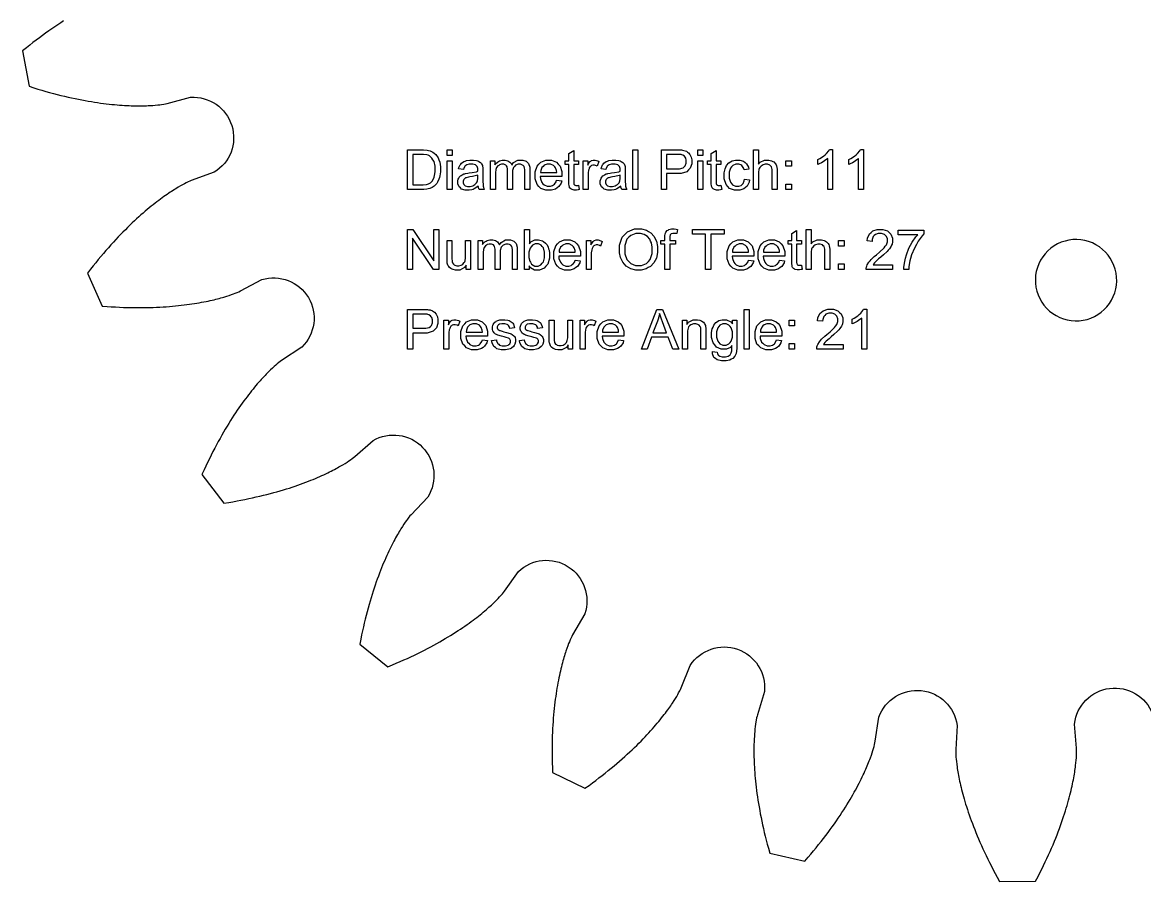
# Model space of a CAD drawing. Extents: x 1.5 to 68.5, y 1.6 to 68.4.
# Drawn here: x 2.01 to 39.66, y 1.58 to 30.42 of the extents above; entities that cross this region are included whole.
import ezdxf

# ---------------------------------------------------------------- set-up
doc = ezdxf.new("R2010")
doc.units = 0
doc.layers.add('1', color=18, linetype='CONTINUOUS')
doc.layers.add('NOTES', color=1, linetype='CONTINUOUS')

msp = doc.modelspace()

# ---------------------------------------------------------------- linework, layer by layer
at = {"layer": '1'}
msp.add_lwpolyline([(3.388, 30.472), (3.291, 30.409), (3.192, 30.343), (3.092, 30.276), (2.99, 30.207), (2.887, 30.135), (2.784, 30.061), (2.679, 29.985), (2.572, 29.907), (2.465, 29.826), (2.357, 29.743), (2.248, 29.658), (2.137, 29.571), (2.005, 29.464), (2.229, 28.276), (2.391, 28.225), (2.525, 28.183), (2.658, 28.144), (2.789, 28.106), (2.918, 28.07), (3.046, 28.035), (3.171, 28.003), (3.295, 27.972), (3.416, 27.942), (3.536, 27.914), (3.654, 27.888), (3.77, 27.863), (3.884, 27.84), (3.996, 27.818), (4.106, 27.797), (4.214, 27.778), (4.32, 27.76), (4.424, 27.743), (4.526, 27.728), (4.626, 27.714), (4.723, 27.701), (4.819, 27.689), (4.913, 27.678), (5.004, 27.668), (5.093, 27.66), (5.181, 27.652), (5.266, 27.645), (5.349, 27.639), (5.429, 27.634), (5.508, 27.63), (5.584, 27.626), (5.658, 27.624), (5.73, 27.621), (5.8, 27.62), (5.868, 27.619), (5.933, 27.619), (5.996, 27.62), (6.057, 27.621), (6.116, 27.622), (6.172, 27.624), (6.227, 27.626), (6.279, 27.629), (6.376, 27.635), (6.464, 27.642), (6.544, 27.65), (6.614, 27.658), (6.676, 27.667), (6.751, 27.678), (6.807, 27.689), (6.86, 27.7), (7.649, 27.907, -0.785399), (8.435, 25.388), (7.668, 25.109), (7.618, 25.088), (7.567, 25.065), (7.498, 25.032), (7.442, 25.004), (7.38, 24.97), (7.31, 24.932), (7.233, 24.887), (7.15, 24.837), (7.105, 24.81), (7.06, 24.781), (7.012, 24.75), (6.963, 24.718), (6.912, 24.684), (6.86, 24.649), (6.806, 24.611), (6.751, 24.572), (6.694, 24.532), (6.636, 24.489), (6.577, 24.445), (6.516, 24.398), (6.454, 24.35), (6.39, 24.3), (6.325, 24.248), (6.259, 24.194), (6.192, 24.138), (6.124, 24.08), (6.054, 24.02), (5.983, 23.958), (5.911, 23.894), (5.838, 23.827), (5.764, 23.759), (5.689, 23.688), (5.613, 23.616), (5.536, 23.541), (5.458, 23.463), (5.379, 23.384), (5.3, 23.302), (5.219, 23.218), (5.138, 23.132), (5.056, 23.043), (4.973, 22.952), (4.89, 22.858), (4.806, 22.763), (4.721, 22.664), (4.636, 22.564), (4.55, 22.461), (4.464, 22.355), (4.377, 22.247), (4.29, 22.137), (4.186, 22.002), (4.677, 20.898), (4.847, 20.885), (4.988, 20.876), (5.126, 20.868), (5.262, 20.861), (5.396, 20.856), (5.528, 20.852), (5.658, 20.849), (5.785, 20.847), (5.91, 20.847), (6.033, 20.847), (6.154, 20.849), (6.272, 20.852), (6.389, 20.855), (6.503, 20.86), (6.615, 20.865), (6.724, 20.871), (6.831, 20.878), (6.936, 20.886), (7.039, 20.894), (7.14, 20.904), (7.238, 20.913), (7.333, 20.924), (7.427, 20.935), (7.518, 20.947), (7.607, 20.959), (7.694, 20.971), (7.778, 20.984), (7.86, 20.997), (7.94, 21.011), (8.017, 21.025), (8.092, 21.039), (8.165, 21.054), (8.236, 21.068), (8.304, 21.083), (8.37, 21.098), (8.434, 21.113), (8.495, 21.128), (8.554, 21.143), (8.611, 21.158), (8.665, 21.173), (8.718, 21.188), (8.768, 21.202), (8.861, 21.231), (8.945, 21.258), (9.021, 21.284), (9.087, 21.308), (9.145, 21.33), (9.216, 21.359), (9.268, 21.382), (9.317, 21.406), (10.037, 21.788, -0.785398), (11.383, 19.519), (10.701, 19.071), (10.657, 19.039), (10.612, 19.005), (10.553, 18.956), (10.505, 18.916), (10.452, 18.869), (10.393, 18.816), (10.329, 18.755), (10.259, 18.687), (10.222, 18.65), (10.184, 18.611), (10.145, 18.57), (10.105, 18.528), (10.063, 18.483), (10.021, 18.436), (9.977, 18.388), (9.932, 18.337), (9.886, 18.284), (9.84, 18.229), (9.792, 18.172), (9.744, 18.113), (9.694, 18.052), (9.644, 17.989), (9.593, 17.923), (9.541, 17.855), (9.488, 17.785), (9.435, 17.713), (9.381, 17.639), (9.327, 17.562), (9.271, 17.483), (9.216, 17.401), (9.159, 17.318), (9.103, 17.232), (9.045, 17.143), (8.988, 17.053), (8.93, 16.96), (8.871, 16.864), (8.813, 16.766), (8.754, 16.666), (8.695, 16.563), (8.635, 16.458), (8.576, 16.35), (8.516, 16.24), (8.457, 16.127), (8.397, 16.012), (8.337, 15.895), (8.278, 15.775), (8.218, 15.652), (8.159, 15.527), (8.099, 15.399), (8.029, 15.244), (8.762, 14.283), (8.93, 14.31), (9.069, 14.333), (9.205, 14.358), (9.339, 14.383), (9.471, 14.408), (9.6, 14.435), (9.727, 14.462), (9.851, 14.49), (9.973, 14.518), (10.093, 14.547), (10.21, 14.576), (10.325, 14.606), (10.437, 14.636), (10.547, 14.667), (10.654, 14.698), (10.76, 14.729), (10.862, 14.761), (10.963, 14.792), (11.061, 14.824), (11.156, 14.857), (11.249, 14.889), (11.34, 14.921), (11.429, 14.953), (11.515, 14.986), (11.599, 15.018), (11.68, 15.05), (11.759, 15.082), (11.836, 15.114), (11.91, 15.146), (11.982, 15.177), (12.052, 15.208), (12.12, 15.239), (12.185, 15.27), (12.248, 15.3), (12.309, 15.33), (12.367, 15.359), (12.423, 15.388), (12.477, 15.416), (12.529, 15.444), (12.579, 15.471), (12.626, 15.497), (12.672, 15.523), (12.756, 15.572), (12.832, 15.618), (12.899, 15.661), (12.958, 15.7), (13.009, 15.735), (13.072, 15.779), (13.117, 15.813), (13.159, 15.847), (13.772, 16.386, -0.785398), (15.604, 14.488), (15.044, 13.894), (15.009, 13.853), (14.973, 13.81), (14.926, 13.749), (14.89, 13.699), (14.849, 13.641), (14.804, 13.575), (14.755, 13.501), (14.703, 13.419), (14.676, 13.374), (14.648, 13.328), (14.619, 13.279), (14.589, 13.228), (14.559, 13.175), (14.529, 13.12), (14.497, 13.063), (14.466, 13.003), (14.433, 12.941), (14.4, 12.877), (14.367, 12.811), (14.334, 12.742), (14.3, 12.671), (14.265, 12.598), (14.231, 12.522), (14.196, 12.444), (14.161, 12.364), (14.126, 12.282), (14.09, 12.197), (14.055, 12.109), (14.019, 12.02), (13.984, 11.928), (13.949, 11.833), (13.913, 11.736), (13.878, 11.637), (13.843, 11.536), (13.808, 11.432), (13.773, 11.325), (13.739, 11.217), (13.704, 11.105), (13.671, 10.992), (13.637, 10.876), (13.604, 10.757), (13.571, 10.636), (13.539, 10.513), (13.508, 10.387), (13.477, 10.259), (13.447, 10.128), (13.417, 9.995), (13.388, 9.86), (13.36, 9.722), (13.327, 9.555), (14.262, 8.789), (14.419, 8.854), (14.549, 8.908), (14.676, 8.963), (14.8, 9.019), (14.923, 9.074), (15.042, 9.13), (15.159, 9.185), (15.274, 9.241), (15.386, 9.297), (15.496, 9.352), (15.603, 9.408), (15.708, 9.463), (15.81, 9.519), (15.91, 9.574), (16.007, 9.629), (16.103, 9.683), (16.195, 9.738), (16.286, 9.792), (16.374, 9.846), (16.459, 9.899), (16.542, 9.952), (16.623, 10.004), (16.702, 10.056), (16.778, 10.107), (16.852, 10.158), (16.924, 10.208), (16.994, 10.258), (17.061, 10.306), (17.126, 10.354), (17.189, 10.402), (17.25, 10.448), (17.308, 10.494), (17.365, 10.538), (17.419, 10.582), (17.471, 10.625), (17.522, 10.667), (17.57, 10.708), (17.616, 10.748), (17.66, 10.787), (17.702, 10.824), (17.742, 10.861), (17.78, 10.896), (17.851, 10.964), (17.914, 11.026), (17.97, 11.083), (18.018, 11.135), (18.06, 11.181), (18.11, 11.238), (18.146, 11.282), (18.18, 11.325), (18.652, 11.99, -0.785398), (20.872, 10.566), (20.464, 9.859), (20.439, 9.811), (20.415, 9.76), (20.383, 9.691), (20.359, 9.634), (20.332, 9.568), (20.304, 9.493), (20.274, 9.41), (20.242, 9.318), (20.226, 9.268), (20.209, 9.217), (20.192, 9.163), (20.175, 9.106), (20.158, 9.048), (20.141, 8.987), (20.124, 8.924), (20.107, 8.859), (20.09, 8.791), (20.072, 8.721), (20.055, 8.649), (20.039, 8.574), (20.022, 8.497), (20.005, 8.418), (19.989, 8.337), (19.973, 8.253), (19.958, 8.167), (19.942, 8.078), (19.928, 7.987), (19.913, 7.894), (19.9, 7.799), (19.886, 7.701), (19.873, 7.601), (19.861, 7.499), (19.85, 7.394), (19.839, 7.287), (19.829, 7.178), (19.82, 7.066), (19.811, 6.953), (19.804, 6.836), (19.797, 6.718), (19.791, 6.597), (19.786, 6.474), (19.783, 6.349), (19.78, 6.222), (19.778, 6.092), (19.778, 5.96), (19.778, 5.826), (19.78, 5.69), (19.783, 5.552), (19.787, 5.411), (19.794, 5.241), (20.88, 4.711), (21.018, 4.81), (21.132, 4.893), (21.243, 4.976), (21.351, 5.059), (21.458, 5.141), (21.561, 5.222), (21.662, 5.304), (21.761, 5.384), (21.857, 5.464), (21.951, 5.544), (22.043, 5.623), (22.132, 5.701), (22.219, 5.778), (22.303, 5.855), (22.385, 5.931), (22.465, 6.006), (22.543, 6.08), (22.618, 6.154), (22.692, 6.226), (22.763, 6.298), (22.831, 6.368), (22.898, 6.438), (22.963, 6.507), (23.025, 6.574), (23.085, 6.641), (23.144, 6.706), (23.2, 6.77), (23.254, 6.833), (23.307, 6.895), (23.357, 6.955), (23.405, 7.014), (23.452, 7.072), (23.496, 7.129), (23.539, 7.184), (23.58, 7.238), (23.619, 7.29), (23.657, 7.341), (23.692, 7.391), (23.726, 7.439), (23.758, 7.485), (23.789, 7.53), (23.818, 7.573), (23.871, 7.655), (23.918, 7.73), (23.959, 7.798), (23.995, 7.86), (24.025, 7.914), (24.06, 7.982), (24.085, 8.032), (24.108, 8.082), (24.414, 8.838, -0.785398), (26.903, 7.965), (26.669, 7.183), (26.655, 7.13), (26.643, 7.075), (26.629, 7), (26.618, 6.939), (26.608, 6.869), (26.597, 6.79), (26.587, 6.702), (26.577, 6.605), (26.573, 6.553), (26.569, 6.499), (26.565, 6.442), (26.561, 6.384), (26.558, 6.323), (26.556, 6.26), (26.553, 6.194), (26.552, 6.127), (26.551, 6.057), (26.55, 5.985), (26.55, 5.911), (26.551, 5.834), (26.552, 5.756), (26.555, 5.675), (26.558, 5.592), (26.561, 5.506), (26.566, 5.419), (26.572, 5.329), (26.578, 5.238), (26.586, 5.144), (26.594, 5.048), (26.604, 4.95), (26.615, 4.849), (26.627, 4.747), (26.64, 4.642), (26.654, 4.536), (26.669, 4.427), (26.686, 4.317), (26.704, 4.204), (26.723, 4.089), (26.744, 3.972), (26.766, 3.854), (26.79, 3.733), (26.815, 3.61), (26.842, 3.486), (26.87, 3.359), (26.9, 3.231), (26.931, 3.1), (26.964, 2.968), (26.999, 2.834), (27.036, 2.698), (27.082, 2.534), (28.261, 2.269), (28.372, 2.398), (28.464, 2.505), (28.553, 2.611), (28.639, 2.716), (28.723, 2.821), (28.805, 2.924), (28.885, 3.026), (28.963, 3.127), (29.038, 3.228), (29.111, 3.327), (29.182, 3.424), (29.25, 3.521), (29.317, 3.616), (29.382, 3.71), (29.444, 3.803), (29.504, 3.895), (29.563, 3.985), (29.619, 4.074), (29.674, 4.161), (29.726, 4.247), (29.777, 4.332), (29.826, 4.415), (29.873, 4.497), (29.918, 4.577), (29.962, 4.655), (30.003, 4.732), (30.043, 4.808), (30.082, 4.882), (30.118, 4.954), (30.153, 5.024), (30.187, 5.093), (30.218, 5.16), (30.249, 5.225), (30.278, 5.289), (30.305, 5.351), (30.331, 5.411), (30.356, 5.469), (30.379, 5.525), (30.401, 5.58), (30.422, 5.632), (30.441, 5.683), (30.459, 5.732), (30.492, 5.824), (30.52, 5.908), (30.545, 5.984), (30.565, 6.052), (30.582, 6.111), (30.601, 6.185), (30.614, 6.24), (30.624, 6.294), (30.747, 7.1, -0.785399), (33.371, 6.824), (33.323, 6.01), (33.322, 5.955), (33.323, 5.899), (33.327, 5.822), (33.331, 5.761), (33.336, 5.69), (33.344, 5.61), (33.355, 5.522), (33.368, 5.426), (33.375, 5.374), (33.384, 5.321), (33.393, 5.265), (33.403, 5.207), (33.414, 5.147), (33.426, 5.085), (33.439, 5.021), (33.453, 4.955), (33.468, 4.887), (33.484, 4.816), (33.501, 4.744), (33.52, 4.67), (33.539, 4.594), (33.56, 4.516), (33.582, 4.436), (33.606, 4.353), (33.63, 4.269), (33.656, 4.184), (33.684, 4.096), (33.713, 4.006), (33.743, 3.915), (33.775, 3.821), (33.809, 3.726), (33.844, 3.629), (33.881, 3.531), (33.919, 3.43), (33.959, 3.328), (34.001, 3.224), (34.044, 3.119), (34.09, 3.012), (34.137, 2.903), (34.186, 2.793), (34.237, 2.681), (34.289, 2.567), (34.344, 2.452), (34.401, 2.335), (34.459, 2.217), (34.52, 2.098), (34.583, 1.977), (34.648, 1.854), (34.715, 1.73), (34.797, 1.582), (36.005, 1.595), (36.085, 1.746), (36.149, 1.872), (36.211, 1.995), (36.271, 2.118), (36.329, 2.239), (36.384, 2.358), (36.438, 2.476), (36.49, 2.592), (36.541, 2.707), (36.589, 2.82), (36.635, 2.932), (36.68, 3.042), (36.723, 3.15), (36.764, 3.256), (36.803, 3.361), (36.841, 3.464), (36.877, 3.565), (36.911, 3.665), (36.944, 3.763), (36.975, 3.858), (37.005, 3.952), (37.034, 4.045), (37.061, 4.135), (37.086, 4.223), (37.11, 4.31), (37.133, 4.394), (37.154, 4.477), (37.175, 4.557), (37.194, 4.636), (37.212, 4.713), (37.228, 4.787), (37.244, 4.86), (37.258, 4.93), (37.272, 4.999), (37.284, 5.065), (37.296, 5.13), (37.306, 5.192), (37.316, 5.252), (37.325, 5.31), (37.333, 5.366), (37.34, 5.42), (37.346, 5.472), (37.357, 5.569), (37.365, 5.657), (37.371, 5.736), (37.375, 5.807), (37.378, 5.869), (37.379, 5.946), (37.379, 6.002), (37.377, 6.056), (37.311, 6.87, -0.785398), (39.927, 7.206)], format="xyb", dxfattribs=at)
at = {"layer": 'NOTES'}
for points in [[(14.927, 24.806), (14.927, 26.146), (15.388, 26.146), (15.466, 26.146), (15.585, 26.136), (15.626, 26.126), (15.684, 26.113), (15.782, 26.065), (15.823, 26.03), (15.876, 25.986), (15.955, 25.871), (15.981, 25.802), (16.007, 25.732), (16.034, 25.573), (16.034, 25.483), (16.034, 25.407), (16.016, 25.272), (15.998, 25.213), (15.98, 25.154), (15.935, 25.056), (15.907, 25.018), (15.879, 24.979), (15.818, 24.918), (15.785, 24.896), (15.752, 24.874), (15.672, 24.841), (15.625, 24.829), (15.578, 24.818), (15.471, 24.806), (15.41, 24.806)], [(15.104, 24.964), (15.39, 24.964), (15.456, 24.964), (15.56, 24.977), (15.598, 24.989), (15.636, 25.001), (15.696, 25.036), (15.718, 25.058), (15.75, 25.09), (15.799, 25.175), (15.816, 25.228), (15.834, 25.281), (15.851, 25.41), (15.851, 25.486), (15.851, 25.591), (15.817, 25.753), (15.782, 25.809), (15.748, 25.865), (15.664, 25.941), (15.615, 25.96), (15.579, 25.974), (15.464, 25.988), (15.385, 25.988), (15.104, 25.988)], [(16.257, 25.957), (16.257, 26.146), (16.422, 26.146), (16.422, 25.957)], [(20.666, 24.953), (20.69, 24.808), (20.656, 24.8), (20.593, 24.793), (20.566, 24.793), (20.521, 24.793), (20.452, 24.807), (20.427, 24.821), (20.403, 24.835), (20.368, 24.873), (20.358, 24.896), (20.348, 24.919), (20.338, 25.016), (20.338, 25.091), (20.338, 25.65), (20.216, 25.65), (20.216, 25.777), (20.338, 25.777), (20.338, 26.017), (20.503, 26.116), (20.503, 25.777), (20.666, 25.777), (20.666, 25.65), (20.503, 25.65), (20.503, 25.082), (20.503, 25.046), (20.507, 25.001), (20.511, 24.991), (20.516, 24.981), (20.53, 24.965), (20.539, 24.959), (20.549, 24.953), (20.577, 24.947), (20.595, 24.947), (20.608, 24.947), (20.644, 24.95)], [(22.485, 24.806), (22.485, 26.146), (22.65, 26.146), (22.65, 24.806)], [(23.445, 24.806), (23.445, 26.146), (23.949, 26.146), (24.016, 26.146), (24.118, 26.139), (24.153, 26.133), (24.202, 26.125), (24.285, 26.093), (24.318, 26.07), (24.351, 26.047), (24.405, 25.983), (24.425, 25.941), (24.445, 25.9), (24.466, 25.808), (24.466, 25.759), (24.466, 25.673), (24.411, 25.529), (24.357, 25.47), (24.303, 25.41), (24.107, 25.351), (23.965, 25.351), (23.622, 25.351), (23.622, 24.806)], [(23.622, 25.509), (23.968, 25.509), (24.054, 25.509), (24.175, 25.541), (24.211, 25.573), (24.247, 25.605), (24.283, 25.695), (24.283, 25.753), (24.283, 25.795), (24.262, 25.867), (24.241, 25.897), (24.22, 25.927), (24.164, 25.966), (24.129, 25.976), (24.107, 25.982), (24.024, 25.988), (23.964, 25.988), (23.622, 25.988)], [(24.672, 25.957), (24.672, 26.146), (24.837, 26.146), (24.837, 25.957)], [(25.445, 24.953), (25.469, 24.808), (25.434, 24.8), (25.372, 24.793), (25.345, 24.793), (25.3, 24.793), (25.231, 24.807), (25.206, 24.821), (25.181, 24.835), (25.147, 24.873), (25.137, 24.896), (25.127, 24.919), (25.117, 25.016), (25.117, 25.091), (25.117, 25.65), (24.995, 25.65), (24.995, 25.777), (25.117, 25.777), (25.117, 26.017), (25.281, 26.116), (25.281, 25.777), (25.445, 25.777), (25.445, 25.65), (25.281, 25.65), (25.281, 25.082), (25.281, 25.046), (25.286, 25.001), (25.29, 24.991), (25.294, 24.981), (25.308, 24.965), (25.318, 24.959), (25.328, 24.953), (25.355, 24.947), (25.373, 24.947), (25.387, 24.947), (25.423, 24.95)], [(26.54, 24.806), (26.54, 26.146), (26.705, 26.146), (26.705, 25.665), (26.762, 25.732), (26.907, 25.799), (26.995, 25.799), (27.048, 25.799), (27.142, 25.777), (27.181, 25.756), (27.221, 25.735), (27.278, 25.676), (27.295, 25.639), (27.312, 25.601), (27.329, 25.493), (27.329, 25.421), (27.329, 24.806), (27.164, 24.806), (27.164, 25.421), (27.164, 25.483), (27.138, 25.572), (27.111, 25.601), (27.084, 25.629), (27.009, 25.657), (26.961, 25.657), (26.924, 25.657), (26.856, 25.638), (26.824, 25.619), (26.792, 25.6), (26.746, 25.548), (26.732, 25.516), (26.719, 25.484), (26.705, 25.394), (26.705, 25.337), (26.705, 24.806)], [(29.192, 24.806), (29.027, 24.806), (29.027, 25.854), (28.998, 25.826), (28.92, 25.769), (28.872, 25.741), (28.824, 25.712), (28.737, 25.67), (28.699, 25.656), (28.699, 25.815), (28.768, 25.847), (28.888, 25.926), (28.94, 25.972), (28.991, 26.018), (29.064, 26.108), (29.086, 26.151), (29.192, 26.151)], [(30.231, 24.806), (30.066, 24.806), (30.066, 25.854), (30.037, 25.826), (29.959, 25.769), (29.911, 25.741), (29.863, 25.712), (29.777, 25.67), (29.738, 25.656), (29.738, 25.815), (29.807, 25.847), (29.928, 25.926), (29.979, 25.972), (30.031, 26.018), (30.104, 26.108), (30.125, 26.151), (30.231, 26.151)], [(16.257, 24.806), (16.257, 25.777), (16.422, 25.777), (16.422, 24.806)], [(17.303, 24.925), (17.257, 24.887), (17.169, 24.833), (17.127, 24.817), (17.085, 24.801), (16.994, 24.785), (16.946, 24.785), (16.866, 24.785), (16.743, 24.824), (16.701, 24.863), (16.658, 24.902), (16.615, 25.002), (16.615, 25.063), (16.615, 25.098), (16.631, 25.163), (16.647, 25.193), (16.663, 25.222), (16.706, 25.269), (16.732, 25.287), (16.758, 25.305), (16.817, 25.332), (16.85, 25.341), (16.874, 25.347), (16.947, 25.36), (16.996, 25.366), (17.095, 25.378), (17.242, 25.406), (17.289, 25.422), (17.289, 25.439), (17.29, 25.461), (17.29, 25.465), (17.29, 25.515), (17.267, 25.586), (17.243, 25.606), (17.212, 25.634), (17.118, 25.662), (17.056, 25.662), (16.998, 25.662), (16.913, 25.642), (16.885, 25.622), (16.858, 25.601), (16.817, 25.53), (16.804, 25.479), (16.643, 25.5), (16.654, 25.552), (16.69, 25.635), (16.715, 25.667), (16.74, 25.698), (16.813, 25.747), (16.86, 25.764), (16.908, 25.782), (17.018, 25.799), (17.08, 25.799), (17.143, 25.799), (17.243, 25.784), (17.282, 25.769), (17.321, 25.755), (17.378, 25.718), (17.396, 25.696), (17.415, 25.674), (17.44, 25.618), (17.448, 25.584), (17.452, 25.563), (17.456, 25.487), (17.456, 25.432), (17.456, 25.213), (17.456, 25.098), (17.461, 24.953), (17.466, 24.923), (17.472, 24.893), (17.493, 24.834), (17.508, 24.806), (17.337, 24.806), (17.324, 24.832), (17.307, 24.891)], [(17.71, 24.806), (17.71, 25.777), (17.858, 25.777), (17.858, 25.641), (17.88, 25.677), (17.941, 25.734), (17.979, 25.755), (18.017, 25.777), (18.103, 25.799), (18.152, 25.799), (18.205, 25.799), (18.294, 25.776), (18.328, 25.754), (18.363, 25.732), (18.411, 25.669), (18.425, 25.629), (18.483, 25.714), (18.633, 25.799), (18.725, 25.799), (18.798, 25.799), (18.909, 25.759), (18.948, 25.719), (18.987, 25.679), (19.026, 25.556), (19.026, 25.472), (19.026, 24.806), (18.861, 24.806), (18.861, 25.418), (18.861, 25.467), (18.853, 25.539), (18.845, 25.56), (18.837, 25.582), (18.808, 25.617), (18.787, 25.63), (18.766, 25.643), (18.717, 25.657), (18.688, 25.657), (18.637, 25.657), (18.552, 25.623), (18.518, 25.589), (18.485, 25.555), (18.451, 25.446), (18.451, 25.371), (18.451, 24.806), (18.286, 24.806), (18.286, 25.437), (18.286, 25.492), (18.266, 25.574), (18.246, 25.602), (18.226, 25.629), (18.16, 25.657), (18.115, 25.657), (18.08, 25.657), (18.016, 25.638), (17.987, 25.62), (17.957, 25.602), (17.915, 25.548), (17.902, 25.513), (17.888, 25.478), (17.875, 25.376), (17.875, 25.31), (17.875, 24.806)], [(19.93, 25.12), (20.101, 25.098), (20.081, 25.024), (20.006, 24.908), (19.952, 24.867), (19.898, 24.826), (19.759, 24.785), (19.675, 24.785), (19.568, 24.785), (19.4, 24.85), (19.338, 24.916), (19.275, 24.981), (19.213, 25.165), (19.213, 25.284), (19.213, 25.406), (19.276, 25.596), (19.339, 25.664), (19.402, 25.731), (19.565, 25.799), (19.666, 25.799), (19.763, 25.799), (19.922, 25.732), (19.983, 25.666), (20.045, 25.6), (20.106, 25.414), (20.106, 25.293), (20.106, 25.286), (20.106, 25.264), (20.105, 25.25), (19.382, 25.25), (19.386, 25.17), (19.431, 25.047), (19.472, 25.005), (19.513, 24.963), (19.614, 24.92), (19.675, 24.92), (19.72, 24.92), (19.797, 24.944), (19.829, 24.968), (19.861, 24.992), (19.912, 25.068)], [(19.391, 25.385), (19.932, 25.385), (19.927, 25.446), (19.896, 25.538), (19.87, 25.568), (19.831, 25.616), (19.729, 25.663), (19.667, 25.663), (19.61, 25.663), (19.515, 25.626), (19.476, 25.588), (19.438, 25.55), (19.395, 25.448)], [(20.825, 24.806), (20.825, 25.777), (20.974, 25.777), (20.974, 25.63), (21.002, 25.681), (21.054, 25.749), (21.078, 25.766), (21.102, 25.782), (21.155, 25.799), (21.183, 25.799), (21.225, 25.799), (21.309, 25.772), (21.352, 25.746), (21.295, 25.594), (21.265, 25.611), (21.205, 25.629), (21.175, 25.629), (21.148, 25.629), (21.1, 25.612), (21.078, 25.596), (21.057, 25.58), (21.027, 25.535), (21.018, 25.506), (21.004, 25.462), (20.99, 25.366), (20.99, 25.314), (20.99, 24.806)], [(22.082, 24.925), (22.036, 24.887), (21.948, 24.833), (21.906, 24.817), (21.863, 24.801), (21.773, 24.785), (21.724, 24.785), (21.645, 24.785), (21.522, 24.824), (21.479, 24.863), (21.436, 24.902), (21.393, 25.002), (21.393, 25.063), (21.393, 25.098), (21.41, 25.163), (21.426, 25.193), (21.442, 25.222), (21.484, 25.269), (21.511, 25.287), (21.537, 25.305), (21.596, 25.332), (21.629, 25.341), (21.653, 25.347), (21.726, 25.36), (21.775, 25.366), (21.874, 25.378), (22.02, 25.406), (22.067, 25.422), (22.068, 25.439), (22.068, 25.461), (22.068, 25.465), (22.068, 25.515), (22.045, 25.586), (22.022, 25.606), (21.99, 25.634), (21.897, 25.662), (21.835, 25.662), (21.777, 25.662), (21.691, 25.642), (21.664, 25.622), (21.636, 25.601), (21.595, 25.53), (21.582, 25.479), (21.421, 25.5), (21.432, 25.552), (21.468, 25.635), (21.494, 25.667), (21.519, 25.698), (21.591, 25.747), (21.639, 25.764), (21.686, 25.782), (21.796, 25.799), (21.859, 25.799), (21.921, 25.799), (22.022, 25.784), (22.061, 25.769), (22.1, 25.755), (22.157, 25.718), (22.175, 25.696), (22.193, 25.674), (22.219, 25.618), (22.226, 25.584), (22.23, 25.563), (22.234, 25.487), (22.234, 25.432), (22.234, 25.213), (22.234, 25.098), (22.24, 24.953), (22.245, 24.923), (22.25, 24.893), (22.271, 24.834), (22.287, 24.806), (22.115, 24.806), (22.102, 24.832), (22.085, 24.891)], [(24.672, 24.806), (24.672, 25.777), (24.837, 25.777), (24.837, 24.806)], [(26.237, 25.163), (26.4, 25.141), (26.386, 25.058), (26.319, 24.927), (26.264, 24.879), (26.21, 24.832), (26.076, 24.785), (25.996, 24.785), (25.897, 24.785), (25.737, 24.85), (25.677, 24.915), (25.616, 24.98), (25.556, 25.167), (25.556, 25.288), (25.556, 25.367), (25.582, 25.504), (25.608, 25.563), (25.634, 25.622), (25.713, 25.71), (25.766, 25.74), (25.819, 25.769), (25.935, 25.799), (25.997, 25.799), (26.076, 25.799), (26.205, 25.759), (26.255, 25.718), (26.305, 25.678), (26.369, 25.564), (26.383, 25.491), (26.224, 25.467), (26.213, 25.516), (26.172, 25.589), (26.143, 25.614), (26.114, 25.639), (26.045, 25.663), (26.003, 25.663), (25.942, 25.663), (25.841, 25.619), (25.802, 25.574), (25.763, 25.53), (25.725, 25.389), (25.725, 25.293), (25.725, 25.195), (25.762, 25.053), (25.799, 25.009), (25.837, 24.964), (25.934, 24.92), (25.994, 24.92), (26.043, 24.92), (26.123, 24.95), (26.155, 24.98), (26.188, 25.009), (26.229, 25.101)], [(27.625, 25.59), (27.625, 25.777), (27.812, 25.777), (27.812, 25.59)], [(17.29, 25.294), (17.245, 25.276), (17.111, 25.244), (17.021, 25.232), (16.971, 25.224), (16.899, 25.208), (16.878, 25.199), (16.857, 25.19), (16.824, 25.163), (16.813, 25.145), (16.802, 25.128), (16.79, 25.089), (16.79, 25.067), (16.79, 25.034), (16.815, 24.979), (16.84, 24.957), (16.865, 24.935), (16.937, 24.913), (16.985, 24.913), (17.033, 24.913), (17.117, 24.934), (17.154, 24.955), (17.191, 24.976), (17.245, 25.033), (17.262, 25.069), (17.276, 25.097), (17.289, 25.179), (17.289, 25.233)], [(22.068, 25.294), (22.024, 25.276), (21.889, 25.244), (21.8, 25.232), (21.749, 25.224), (21.677, 25.208), (21.656, 25.199), (21.635, 25.19), (21.603, 25.163), (21.592, 25.145), (21.58, 25.128), (21.569, 25.089), (21.569, 25.067), (21.569, 25.034), (21.594, 24.979), (21.618, 24.957), (21.643, 24.935), (21.716, 24.913), (21.764, 24.913), (21.811, 24.913), (21.896, 24.934), (21.932, 24.955), (21.969, 24.976), (22.024, 25.033), (22.041, 25.069), (22.054, 25.097), (22.067, 25.179), (22.067, 25.233)], [(27.625, 24.806), (27.625, 24.994), (27.812, 24.994), (27.812, 24.806)], [(14.925, 22.128), (14.925, 23.467), (15.107, 23.467), (15.809, 22.416), (15.809, 23.467), (15.979, 23.467), (15.979, 22.128), (15.797, 22.128), (15.095, 23.179), (15.095, 22.128)], [(19.004, 22.128), (18.851, 22.128), (18.851, 23.467), (19.016, 23.467), (19.016, 22.989), (19.068, 23.055), (19.201, 23.12), (19.282, 23.12), (19.326, 23.12), (19.411, 23.102), (19.451, 23.084), (19.491, 23.066), (19.557, 23.015), (19.582, 22.983), (19.608, 22.95), (19.649, 22.871), (19.663, 22.825), (19.678, 22.779), (19.692, 22.68), (19.692, 22.628), (19.692, 22.503), (19.631, 22.31), (19.569, 22.242), (19.508, 22.174), (19.36, 22.106), (19.273, 22.106), (19.188, 22.106), (19.053, 22.178), (19.004, 22.25)], [(22.04, 22.78), (22.04, 22.946), (22.13, 23.207), (22.219, 23.301), (22.309, 23.396), (22.54, 23.49), (22.681, 23.49), (22.774, 23.49), (22.941, 23.446), (23.015, 23.401), (23.09, 23.357), (23.203, 23.234), (23.242, 23.154), (23.281, 23.075), (23.321, 22.896), (23.321, 22.795), (23.321, 22.693), (23.279, 22.511), (23.238, 22.431), (23.197, 22.351), (23.081, 22.229), (23.005, 22.188), (22.93, 22.146), (22.768, 22.105), (22.68, 22.105), (22.586, 22.105), (22.417, 22.151), (22.342, 22.196), (22.268, 22.242), (22.155, 22.367), (22.117, 22.445), (22.079, 22.524), (22.04, 22.691)], [(23.567, 22.128), (23.567, 22.972), (23.423, 22.972), (23.423, 23.099), (23.567, 23.099), (23.567, 23.202), (23.567, 23.251), (23.576, 23.323), (23.585, 23.347), (23.597, 23.379), (23.638, 23.43), (23.668, 23.45), (23.698, 23.47), (23.782, 23.49), (23.836, 23.49), (23.87, 23.49), (23.947, 23.482), (23.989, 23.473), (23.964, 23.331), (23.939, 23.335), (23.891, 23.34), (23.868, 23.34), (23.83, 23.34), (23.777, 23.324), (23.762, 23.308), (23.746, 23.292), (23.731, 23.232), (23.731, 23.188), (23.731, 23.099), (23.92, 23.099), (23.92, 22.972), (23.732, 22.972), (23.732, 22.128)], [(24.929, 22.128), (24.929, 23.309), (24.488, 23.309), (24.488, 23.467), (25.549, 23.467), (25.549, 23.309), (25.106, 23.309), (25.106, 22.128)], [(28.147, 22.274), (28.171, 22.129), (28.137, 22.122), (28.075, 22.114), (28.047, 22.114), (28.003, 22.114), (27.933, 22.129), (27.909, 22.143), (27.884, 22.157), (27.849, 22.194), (27.839, 22.217), (27.829, 22.241), (27.819, 22.338), (27.819, 22.412), (27.819, 22.972), (27.697, 22.972), (27.697, 23.099), (27.819, 23.099), (27.819, 23.339), (27.984, 23.437), (27.984, 23.099), (28.147, 23.099), (28.147, 22.972), (27.984, 22.972), (27.984, 22.403), (27.984, 22.368), (27.988, 22.322), (27.992, 22.312), (27.997, 22.302), (28.011, 22.286), (28.02, 22.28), (28.03, 22.274), (28.058, 22.268), (28.076, 22.268), (28.089, 22.268), (28.125, 22.271)], [(28.308, 22.128), (28.308, 23.467), (28.473, 23.467), (28.473, 22.986), (28.53, 23.053), (28.675, 23.12), (28.762, 23.12), (28.816, 23.12), (28.91, 23.099), (28.949, 23.078), (28.989, 23.056), (29.046, 22.998), (29.063, 22.96), (29.08, 22.923), (29.097, 22.814), (29.097, 22.743), (29.097, 22.128), (28.932, 22.128), (28.932, 22.743), (28.932, 22.804), (28.905, 22.894), (28.879, 22.922), (28.852, 22.95), (28.777, 22.978), (28.728, 22.978), (28.692, 22.978), (28.623, 22.959), (28.591, 22.94), (28.559, 22.921), (28.514, 22.87), (28.5, 22.838), (28.486, 22.805), (28.473, 22.716), (28.473, 22.658), (28.473, 22.128)], [(31.203, 22.286), (31.203, 22.128), (30.32, 22.128), (30.319, 22.157), (30.328, 22.215), (30.339, 22.242), (30.356, 22.287), (30.41, 22.376), (30.447, 22.42), (30.484, 22.464), (30.591, 22.565), (30.661, 22.623), (30.77, 22.712), (30.918, 22.854), (30.956, 22.907), (30.995, 22.959), (31.033, 23.058), (31.033, 23.104), (31.033, 23.153), (30.998, 23.235), (30.963, 23.269), (30.929, 23.302), (30.837, 23.336), (30.781, 23.336), (30.722, 23.336), (30.627, 23.3), (30.591, 23.265), (30.556, 23.229), (30.52, 23.131), (30.519, 23.068), (30.35, 23.085), (30.359, 23.18), (30.424, 23.324), (30.481, 23.373), (30.537, 23.423), (30.689, 23.472), (30.785, 23.472), (30.881, 23.472), (31.034, 23.419), (31.09, 23.365), (31.146, 23.312), (31.202, 23.18), (31.202, 23.101), (31.202, 23.06), (31.186, 22.981), (31.169, 22.942), (31.153, 22.904), (31.098, 22.822), (31.06, 22.779), (31.022, 22.736), (30.895, 22.618), (30.807, 22.543), (30.733, 22.481), (30.638, 22.397), (30.617, 22.375), (30.596, 22.353), (30.561, 22.308), (30.548, 22.286)], [(31.391, 23.292), (31.391, 23.45), (32.256, 23.45), (32.256, 23.322), (32.192, 23.254), (32.066, 23.073), (32.003, 22.96), (31.941, 22.847), (31.844, 22.615), (31.81, 22.496), (31.785, 22.412), (31.754, 22.228), (31.747, 22.128), (31.578, 22.128), (31.58, 22.207), (31.611, 22.398), (31.64, 22.51), (31.67, 22.622), (31.755, 22.837), (31.81, 22.941), (31.866, 23.045), (31.983, 23.22), (32.046, 23.292)], [(16.891, 22.128), (16.891, 22.271), (16.834, 22.189), (16.68, 22.106), (16.583, 22.106), (16.54, 22.106), (16.46, 22.123), (16.423, 22.139), (16.386, 22.156), (16.331, 22.197), (16.313, 22.222), (16.295, 22.247), (16.269, 22.308), (16.262, 22.344), (16.257, 22.368), (16.252, 22.445), (16.252, 22.497), (16.252, 23.099), (16.417, 23.099), (16.417, 22.561), (16.417, 22.496), (16.422, 22.41), (16.427, 22.387), (16.434, 22.355), (16.467, 22.304), (16.492, 22.285), (16.517, 22.267), (16.579, 22.248), (16.616, 22.248), (16.653, 22.248), (16.722, 22.267), (16.755, 22.286), (16.787, 22.305), (16.833, 22.357), (16.846, 22.389), (16.86, 22.422), (16.873, 22.517), (16.873, 22.579), (16.873, 23.099), (17.038, 23.099), (17.038, 22.128)], [(17.295, 22.128), (17.295, 23.099), (17.442, 23.099), (17.442, 22.963), (17.465, 22.998), (17.526, 23.055), (17.564, 23.077), (17.602, 23.099), (17.688, 23.12), (17.736, 23.12), (17.79, 23.12), (17.878, 23.098), (17.913, 23.076), (17.947, 23.053), (17.996, 22.991), (18.01, 22.951), (18.068, 23.035), (18.218, 23.12), (18.31, 23.12), (18.383, 23.12), (18.494, 23.08), (18.533, 23.04), (18.571, 23), (18.61, 22.877), (18.61, 22.794), (18.61, 22.128), (18.446, 22.128), (18.446, 22.74), (18.446, 22.789), (18.438, 22.86), (18.43, 22.882), (18.422, 22.903), (18.393, 22.938), (18.372, 22.952), (18.351, 22.965), (18.301, 22.978), (18.273, 22.978), (18.222, 22.978), (18.137, 22.944), (18.103, 22.91), (18.07, 22.876), (18.036, 22.767), (18.036, 22.692), (18.036, 22.128), (17.871, 22.128), (17.871, 22.759), (17.871, 22.814), (17.851, 22.896), (17.831, 22.923), (17.811, 22.951), (17.745, 22.978), (17.7, 22.978), (17.665, 22.978), (17.601, 22.96), (17.572, 22.942), (17.542, 22.923), (17.5, 22.87), (17.486, 22.835), (17.473, 22.799), (17.46, 22.698), (17.46, 22.632), (17.46, 22.128)], [(19.003, 22.621), (19.003, 22.533), (19.026, 22.407), (19.05, 22.369), (19.089, 22.305), (19.194, 22.242), (19.26, 22.242), (19.313, 22.242), (19.406, 22.288), (19.445, 22.335), (19.485, 22.382), (19.524, 22.521), (19.524, 22.614), (19.524, 22.709), (19.486, 22.849), (19.449, 22.894), (19.411, 22.94), (19.32, 22.985), (19.267, 22.985), (19.213, 22.985), (19.12, 22.938), (19.081, 22.891), (19.042, 22.845), (19.003, 22.709)], [(20.554, 22.441), (20.725, 22.42), (20.705, 22.345), (20.63, 22.23), (20.576, 22.189), (20.522, 22.147), (20.383, 22.106), (20.299, 22.106), (20.192, 22.106), (20.024, 22.172), (19.962, 22.237), (19.899, 22.303), (19.837, 22.487), (19.837, 22.605), (19.837, 22.727), (19.9, 22.917), (19.963, 22.985), (20.026, 23.053), (20.189, 23.12), (20.29, 23.12), (20.387, 23.12), (20.546, 23.054), (20.607, 22.988), (20.669, 22.921), (20.73, 22.735), (20.73, 22.615), (20.73, 22.608), (20.73, 22.586), (20.729, 22.571), (20.006, 22.571), (20.01, 22.491), (20.056, 22.369), (20.096, 22.326), (20.137, 22.284), (20.238, 22.242), (20.299, 22.242), (20.344, 22.242), (20.421, 22.265), (20.453, 22.289), (20.485, 22.313), (20.536, 22.389)], [(20.015, 22.706), (20.556, 22.706), (20.551, 22.768), (20.52, 22.859), (20.494, 22.89), (20.455, 22.937), (20.353, 22.985), (20.291, 22.985), (20.234, 22.985), (20.139, 22.947), (20.1, 22.909), (20.062, 22.871), (20.019, 22.77)], [(20.93, 22.128), (20.93, 23.099), (21.079, 23.099), (21.079, 22.951), (21.107, 23.003), (21.159, 23.071), (21.183, 23.087), (21.207, 23.104), (21.259, 23.12), (21.288, 23.12), (21.329, 23.12), (21.413, 23.094), (21.456, 23.068), (21.399, 22.915), (21.369, 22.933), (21.309, 22.95), (21.279, 22.95), (21.252, 22.95), (21.204, 22.934), (21.183, 22.918), (21.162, 22.901), (21.131, 22.856), (21.122, 22.828), (21.108, 22.784), (21.095, 22.688), (21.095, 22.636), (21.095, 22.128)], [(22.222, 22.777), (22.222, 22.656), (22.287, 22.465), (22.353, 22.396), (22.418, 22.326), (22.581, 22.256), (22.679, 22.256), (22.78, 22.256), (22.944, 22.327), (23.009, 22.397), (23.074, 22.467), (23.138, 22.667), (23.138, 22.796), (23.138, 22.878), (23.111, 23.02), (23.083, 23.081), (23.055, 23.142), (22.975, 23.236), (22.921, 23.27), (22.868, 23.304), (22.748, 23.337), (22.682, 23.337), (22.588, 23.337), (22.426, 23.273), (22.358, 23.208), (22.29, 23.143), (22.222, 22.928)], [(26.372, 22.441), (26.543, 22.42), (26.523, 22.345), (26.448, 22.23), (26.394, 22.189), (26.34, 22.147), (26.201, 22.106), (26.117, 22.106), (26.01, 22.106), (25.842, 22.172), (25.779, 22.237), (25.717, 22.303), (25.655, 22.487), (25.655, 22.605), (25.655, 22.727), (25.718, 22.917), (25.781, 22.985), (25.844, 23.053), (26.007, 23.12), (26.107, 23.12), (26.205, 23.12), (26.363, 23.054), (26.425, 22.988), (26.487, 22.921), (26.548, 22.735), (26.548, 22.615), (26.548, 22.608), (26.548, 22.586), (26.547, 22.571), (25.824, 22.571), (25.828, 22.491), (25.873, 22.369), (25.914, 22.326), (25.955, 22.284), (26.056, 22.242), (26.117, 22.242), (26.162, 22.242), (26.239, 22.265), (26.271, 22.289), (26.303, 22.313), (26.354, 22.389)], [(25.833, 22.706), (26.374, 22.706), (26.369, 22.768), (26.338, 22.859), (26.312, 22.89), (26.273, 22.937), (26.171, 22.985), (26.109, 22.985), (26.052, 22.985), (25.957, 22.947), (25.918, 22.909), (25.88, 22.871), (25.837, 22.77)], [(27.412, 22.441), (27.582, 22.42), (27.562, 22.345), (27.488, 22.23), (27.433, 22.189), (27.379, 22.147), (27.24, 22.106), (27.156, 22.106), (27.05, 22.106), (26.881, 22.172), (26.819, 22.237), (26.756, 22.303), (26.694, 22.487), (26.694, 22.605), (26.694, 22.727), (26.757, 22.917), (26.82, 22.985), (26.883, 23.053), (27.046, 23.12), (27.147, 23.12), (27.244, 23.12), (27.403, 23.054), (27.464, 22.988), (27.526, 22.921), (27.587, 22.735), (27.587, 22.615), (27.587, 22.608), (27.587, 22.586), (27.587, 22.571), (26.863, 22.571), (26.867, 22.491), (26.913, 22.369), (26.953, 22.326), (26.994, 22.284), (27.095, 22.242), (27.156, 22.242), (27.201, 22.242), (27.278, 22.265), (27.31, 22.289), (27.342, 22.313), (27.393, 22.389)], [(26.872, 22.706), (27.413, 22.706), (27.408, 22.768), (27.377, 22.859), (27.351, 22.89), (27.312, 22.937), (27.21, 22.985), (27.148, 22.985), (27.091, 22.985), (26.996, 22.947), (26.958, 22.909), (26.919, 22.871), (26.876, 22.77)], [(29.393, 22.911), (29.393, 23.099), (29.58, 23.099), (29.58, 22.911)], [(29.393, 22.128), (29.393, 22.315), (29.58, 22.315), (29.58, 22.128)], [(14.927, 19.449), (14.927, 20.788), (15.432, 20.788), (15.498, 20.788), (15.6, 20.782), (15.635, 20.776), (15.684, 20.767), (15.767, 20.736), (15.8, 20.713), (15.833, 20.69), (15.887, 20.626), (15.907, 20.584), (15.928, 20.542), (15.948, 20.451), (15.948, 20.401), (15.948, 20.316), (15.894, 20.172), (15.839, 20.113), (15.785, 20.053), (15.589, 19.994), (15.447, 19.994), (15.104, 19.994), (15.104, 19.449)], [(22.78, 19.449), (23.294, 20.788), (23.485, 20.788), (24.031, 19.449), (23.829, 19.449), (23.674, 19.855), (23.114, 19.855), (22.967, 19.449)], [(26.227, 19.449), (26.227, 20.788), (26.391, 20.788), (26.391, 19.449)], [(29.541, 19.607), (29.541, 19.449), (28.658, 19.449), (28.657, 19.479), (28.666, 19.536), (28.677, 19.563), (28.694, 19.609), (28.748, 19.698), (28.785, 19.741), (28.822, 19.785), (28.929, 19.886), (28.999, 19.944), (29.108, 20.034), (29.255, 20.176), (29.294, 20.228), (29.333, 20.28), (29.371, 20.379), (29.371, 20.426), (29.371, 20.474), (29.336, 20.557), (29.301, 20.59), (29.267, 20.624), (29.175, 20.657), (29.119, 20.657), (29.06, 20.657), (28.965, 20.622), (28.929, 20.586), (28.894, 20.551), (28.858, 20.452), (28.857, 20.389), (28.688, 20.407), (28.697, 20.501), (28.762, 20.645), (28.819, 20.695), (28.875, 20.744), (29.027, 20.794), (29.123, 20.794), (29.219, 20.794), (29.372, 20.74), (29.428, 20.687), (29.484, 20.633), (29.54, 20.501), (29.54, 20.422), (29.54, 20.382), (29.524, 20.303), (29.507, 20.264), (29.491, 20.225), (29.436, 20.143), (29.398, 20.1), (29.36, 20.057), (29.233, 19.94), (29.145, 19.865), (29.071, 19.803), (28.976, 19.718), (28.955, 19.696), (28.934, 19.674), (28.899, 19.63), (28.886, 19.607)], [(30.337, 19.449), (30.172, 19.449), (30.172, 20.497), (30.143, 20.469), (30.065, 20.412), (30.017, 20.384), (29.969, 20.355), (29.882, 20.313), (29.844, 20.299), (29.844, 20.458), (29.913, 20.49), (30.033, 20.569), (30.085, 20.615), (30.136, 20.661), (30.209, 20.75), (30.231, 20.794), (30.337, 20.794)], [(15.104, 20.152), (15.45, 20.152), (15.536, 20.152), (15.658, 20.184), (15.694, 20.216), (15.73, 20.248), (15.766, 20.338), (15.766, 20.396), (15.766, 20.438), (15.744, 20.51), (15.723, 20.54), (15.702, 20.57), (15.646, 20.609), (15.611, 20.619), (15.589, 20.625), (15.507, 20.63), (15.446, 20.63), (15.104, 20.63)], [(16.151, 19.449), (16.151, 20.42), (16.3, 20.42), (16.3, 20.272), (16.328, 20.324), (16.38, 20.392), (16.404, 20.409), (16.428, 20.425), (16.481, 20.442), (16.509, 20.442), (16.551, 20.442), (16.635, 20.415), (16.678, 20.389), (16.621, 20.237), (16.591, 20.254), (16.531, 20.272), (16.501, 20.272), (16.474, 20.272), (16.426, 20.255), (16.404, 20.239), (16.383, 20.223), (16.353, 20.178), (16.343, 20.149), (16.33, 20.105), (16.316, 20.009), (16.316, 19.957), (16.316, 19.449)], [(17.438, 19.763), (17.608, 19.741), (17.588, 19.667), (17.514, 19.551), (17.46, 19.51), (17.405, 19.469), (17.267, 19.428), (17.182, 19.428), (17.076, 19.428), (16.907, 19.493), (16.845, 19.559), (16.783, 19.624), (16.721, 19.808), (16.721, 19.926), (16.721, 20.049), (16.784, 20.239), (16.847, 20.306), (16.909, 20.374), (17.073, 20.442), (17.173, 20.442), (17.27, 20.442), (17.429, 20.375), (17.491, 20.309), (17.552, 20.243), (17.614, 20.057), (17.614, 19.936), (17.614, 19.929), (17.613, 19.907), (17.613, 19.893), (16.889, 19.893), (16.894, 19.813), (16.939, 19.69), (16.98, 19.648), (17.02, 19.605), (17.122, 19.563), (17.182, 19.563), (17.228, 19.563), (17.305, 19.587), (17.337, 19.611), (17.369, 19.634), (17.419, 19.71)], [(17.749, 19.74), (17.911, 19.765), (17.918, 19.716), (17.956, 19.641), (17.987, 19.615), (18.019, 19.589), (18.106, 19.563), (18.162, 19.563), (18.219, 19.563), (18.303, 19.586), (18.33, 19.609), (18.358, 19.632), (18.385, 19.686), (18.385, 19.717), (18.385, 19.745), (18.361, 19.789), (18.337, 19.805), (18.32, 19.816), (18.236, 19.844), (18.169, 19.861), (18.079, 19.884), (17.953, 19.923), (17.918, 19.94), (17.883, 19.956), (17.83, 20.002), (17.812, 20.032), (17.794, 20.061), (17.776, 20.126), (17.776, 20.162), (17.776, 20.195), (17.791, 20.255), (17.806, 20.282), (17.82, 20.31), (17.861, 20.356), (17.886, 20.374), (17.906, 20.388), (17.958, 20.412), (17.991, 20.422), (18.024, 20.432), (18.095, 20.442), (18.133, 20.442), (18.19, 20.442), (18.291, 20.425), (18.334, 20.409), (18.377, 20.392), (18.441, 20.348), (18.461, 20.32), (18.482, 20.292), (18.51, 20.217), (18.518, 20.17), (18.357, 20.148), (18.352, 20.186), (18.32, 20.244), (18.294, 20.265), (18.267, 20.285), (18.193, 20.306), (18.145, 20.306), (18.089, 20.306), (18.008, 20.288), (17.984, 20.269), (17.959, 20.25), (17.935, 20.206), (17.935, 20.181), (17.935, 20.165), (17.945, 20.137), (17.955, 20.124), (17.965, 20.111), (17.997, 20.089), (18.018, 20.08), (18.031, 20.075), (18.103, 20.054), (18.164, 20.038), (18.251, 20.015), (18.372, 19.977), (18.407, 19.962), (18.441, 19.947), (18.495, 19.904), (18.515, 19.875), (18.534, 19.847), (18.554, 19.777), (18.554, 19.735), (18.554, 19.694), (18.53, 19.616), (18.506, 19.58), (18.482, 19.544), (18.413, 19.487), (18.368, 19.468), (18.323, 19.448), (18.22, 19.428), (18.163, 19.428), (18.069, 19.428), (17.925, 19.467), (17.876, 19.506), (17.826, 19.546), (17.763, 19.663)], [(18.684, 19.74), (18.846, 19.765), (18.853, 19.716), (18.891, 19.641), (18.922, 19.615), (18.954, 19.589), (19.041, 19.563), (19.097, 19.563), (19.154, 19.563), (19.238, 19.586), (19.265, 19.609), (19.293, 19.632), (19.32, 19.686), (19.32, 19.717), (19.32, 19.745), (19.296, 19.789), (19.272, 19.805), (19.255, 19.816), (19.171, 19.844), (19.104, 19.861), (19.013, 19.884), (18.888, 19.923), (18.853, 19.94), (18.818, 19.956), (18.765, 20.002), (18.747, 20.032), (18.729, 20.061), (18.711, 20.126), (18.711, 20.162), (18.711, 20.195), (18.726, 20.255), (18.74, 20.282), (18.755, 20.31), (18.796, 20.356), (18.821, 20.374), (18.84, 20.388), (18.893, 20.412), (18.926, 20.422), (18.959, 20.432), (19.03, 20.442), (19.068, 20.442), (19.125, 20.442), (19.225, 20.425), (19.269, 20.409), (19.312, 20.392), (19.375, 20.348), (19.396, 20.32), (19.417, 20.292), (19.445, 20.217), (19.453, 20.17), (19.292, 20.148), (19.287, 20.186), (19.255, 20.244), (19.229, 20.265), (19.202, 20.285), (19.128, 20.306), (19.08, 20.306), (19.024, 20.306), (18.943, 20.288), (18.919, 20.269), (18.894, 20.25), (18.87, 20.206), (18.87, 20.181), (18.87, 20.165), (18.88, 20.137), (18.89, 20.124), (18.9, 20.111), (18.932, 20.089), (18.953, 20.08), (18.966, 20.075), (19.038, 20.054), (19.098, 20.038), (19.186, 20.015), (19.307, 19.977), (19.342, 19.962), (19.376, 19.947), (19.43, 19.904), (19.45, 19.875), (19.469, 19.847), (19.489, 19.777), (19.489, 19.735), (19.489, 19.694), (19.465, 19.616), (19.441, 19.58), (19.417, 19.544), (19.348, 19.487), (19.303, 19.468), (19.258, 19.448), (19.155, 19.428), (19.098, 19.428), (19.004, 19.428), (18.86, 19.467), (18.81, 19.506), (18.761, 19.546), (18.698, 19.663)], [(20.319, 19.449), (20.319, 19.593), (20.263, 19.51), (20.109, 19.428), (20.012, 19.428), (19.969, 19.428), (19.889, 19.444), (19.851, 19.461), (19.814, 19.477), (19.759, 19.518), (19.741, 19.543), (19.723, 19.568), (19.698, 19.629), (19.69, 19.665), (19.685, 19.69), (19.68, 19.766), (19.68, 19.819), (19.68, 20.42), (19.845, 20.42), (19.845, 19.882), (19.845, 19.818), (19.85, 19.731), (19.855, 19.709), (19.863, 19.676), (19.896, 19.625), (19.921, 19.607), (19.946, 19.588), (20.008, 19.57), (20.045, 19.57), (20.082, 19.57), (20.151, 19.589), (20.183, 19.608), (20.216, 19.627), (20.261, 19.678), (20.275, 19.711), (20.288, 19.744), (20.302, 19.838), (20.302, 19.9), (20.302, 20.42), (20.467, 20.42), (20.467, 19.449)], [(20.722, 19.449), (20.722, 20.42), (20.871, 20.42), (20.871, 20.272), (20.899, 20.324), (20.951, 20.392), (20.975, 20.409), (20.999, 20.425), (21.052, 20.442), (21.08, 20.442), (21.122, 20.442), (21.206, 20.415), (21.249, 20.389), (21.192, 20.237), (21.162, 20.254), (21.102, 20.272), (21.072, 20.272), (21.045, 20.272), (20.997, 20.255), (20.975, 20.239), (20.954, 20.223), (20.924, 20.178), (20.914, 20.149), (20.901, 20.105), (20.887, 20.009), (20.887, 19.957), (20.887, 19.449)], [(22.009, 19.763), (22.179, 19.741), (22.159, 19.667), (22.085, 19.551), (22.031, 19.51), (21.976, 19.469), (21.838, 19.428), (21.753, 19.428), (21.647, 19.428), (21.478, 19.493), (21.416, 19.559), (21.354, 19.624), (21.292, 19.808), (21.292, 19.926), (21.292, 20.049), (21.354, 20.239), (21.417, 20.306), (21.48, 20.374), (21.644, 20.442), (21.744, 20.442), (21.841, 20.442), (22, 20.375), (22.062, 20.309), (22.123, 20.243), (22.185, 20.057), (22.185, 19.936), (22.185, 19.929), (22.184, 19.907), (22.184, 19.893), (21.46, 19.893), (21.465, 19.813), (21.51, 19.69), (21.551, 19.648), (21.591, 19.605), (21.693, 19.563), (21.753, 19.563), (21.798, 19.563), (21.876, 19.587), (21.908, 19.611), (21.94, 19.634), (21.99, 19.71)], [(23.164, 20), (23.619, 20), (23.479, 20.369), (23.448, 20.454), (23.4, 20.593), (23.384, 20.648), (23.371, 20.583), (23.335, 20.455), (23.312, 20.392)], [(24.152, 19.449), (24.152, 20.42), (24.301, 20.42), (24.301, 20.282), (24.354, 20.362), (24.508, 20.442), (24.609, 20.442), (24.653, 20.442), (24.733, 20.426), (24.77, 20.41), (24.806, 20.394), (24.861, 20.353), (24.88, 20.327), (24.898, 20.302), (24.923, 20.241), (24.931, 20.206), (24.935, 20.183), (24.94, 20.103), (24.94, 20.046), (24.94, 19.449), (24.775, 19.449), (24.775, 20.04), (24.775, 20.09), (24.765, 20.165), (24.756, 20.19), (24.746, 20.215), (24.712, 20.255), (24.688, 20.27), (24.664, 20.285), (24.606, 20.3), (24.574, 20.3), (24.521, 20.3), (24.431, 20.266), (24.393, 20.233), (24.355, 20.2), (24.317, 20.073), (24.317, 19.98), (24.317, 19.449)], [(25.161, 19.37), (25.321, 19.346), (25.326, 19.309), (25.354, 19.256), (25.376, 19.239), (25.407, 19.216), (25.49, 19.193), (25.543, 19.193), (25.6, 19.193), (25.688, 19.216), (25.719, 19.239), (25.75, 19.262), (25.792, 19.325), (25.803, 19.366), (25.809, 19.391), (25.815, 19.496), (25.815, 19.576), (25.761, 19.513), (25.627, 19.449), (25.547, 19.449), (25.447, 19.449), (25.292, 19.521), (25.237, 19.594), (25.183, 19.666), (25.128, 19.839), (25.128, 19.94), (25.128, 20.009), (25.153, 20.138), (25.178, 20.196), (25.203, 20.255), (25.276, 20.346), (25.324, 20.378), (25.371, 20.41), (25.484, 20.442), (25.548, 20.442), (25.634, 20.442), (25.775, 20.372), (25.831, 20.302), (25.831, 20.42), (25.982, 20.42), (25.982, 19.582), (25.982, 19.469), (25.959, 19.308), (25.936, 19.261), (25.913, 19.214), (25.84, 19.139), (25.79, 19.112), (25.74, 19.084), (25.617, 19.057), (25.544, 19.057), (25.458, 19.057), (25.318, 19.096), (25.264, 19.135), (25.211, 19.174), (25.16, 19.292)], [(27.308, 19.763), (27.479, 19.741), (27.459, 19.667), (27.384, 19.551), (27.33, 19.51), (27.276, 19.469), (27.137, 19.428), (27.053, 19.428), (26.946, 19.428), (26.778, 19.493), (26.716, 19.559), (26.653, 19.624), (26.591, 19.808), (26.591, 19.926), (26.591, 20.049), (26.654, 20.239), (26.717, 20.306), (26.78, 20.374), (26.943, 20.442), (27.044, 20.442), (27.141, 20.442), (27.3, 20.375), (27.361, 20.309), (27.423, 20.243), (27.484, 20.057), (27.484, 19.936), (27.484, 19.929), (27.484, 19.907), (27.483, 19.893), (26.76, 19.893), (26.764, 19.813), (26.81, 19.69), (26.85, 19.648), (26.891, 19.605), (26.992, 19.563), (27.053, 19.563), (27.098, 19.563), (27.175, 19.587), (27.207, 19.611), (27.239, 19.634), (27.29, 19.71)], [(27.731, 20.233), (27.731, 20.42), (27.918, 20.42), (27.918, 20.233)], [(16.899, 20.028), (17.44, 20.028), (17.434, 20.089), (17.403, 20.181), (17.378, 20.211), (17.338, 20.259), (17.237, 20.306), (17.174, 20.306), (17.118, 20.306), (17.023, 20.268), (16.984, 20.231), (16.945, 20.193), (16.903, 20.091)], [(21.47, 20.028), (22.011, 20.028), (22.005, 20.089), (21.974, 20.181), (21.949, 20.211), (21.909, 20.259), (21.808, 20.306), (21.745, 20.306), (21.689, 20.306), (21.593, 20.268), (21.555, 20.231), (21.516, 20.193), (21.474, 20.091)], [(25.297, 19.952), (25.297, 19.856), (25.335, 19.717), (25.372, 19.673), (25.41, 19.63), (25.505, 19.586), (25.562, 19.586), (25.619, 19.586), (25.713, 19.629), (25.752, 19.673), (25.79, 19.717), (25.828, 19.853), (25.828, 19.946), (25.828, 20.035), (25.789, 20.169), (25.749, 20.215), (25.71, 20.26), (25.615, 20.305), (25.559, 20.305), (25.505, 20.305), (25.412, 20.261), (25.373, 20.216), (25.335, 20.172), (25.297, 20.039)], [(26.769, 20.028), (27.31, 20.028), (27.305, 20.089), (27.274, 20.181), (27.248, 20.211), (27.209, 20.259), (27.107, 20.306), (27.045, 20.306), (26.988, 20.306), (26.893, 20.268), (26.854, 20.231), (26.816, 20.193), (26.773, 20.091)], [(27.731, 19.449), (27.731, 19.637), (27.918, 19.637), (27.918, 19.449)]]:
    msp.add_lwpolyline(points, close=True, dxfattribs=at)
msp.add_lwpolyline([(38.704, 22.005, 0.414214), (37.123, 23.112, 0.414214), (36.015, 21.531, 0.414214), (37.597, 20.423, 0.414214)], format="xyb", close=True, dxfattribs=at)

doc.saveas('drawing.dxf')
